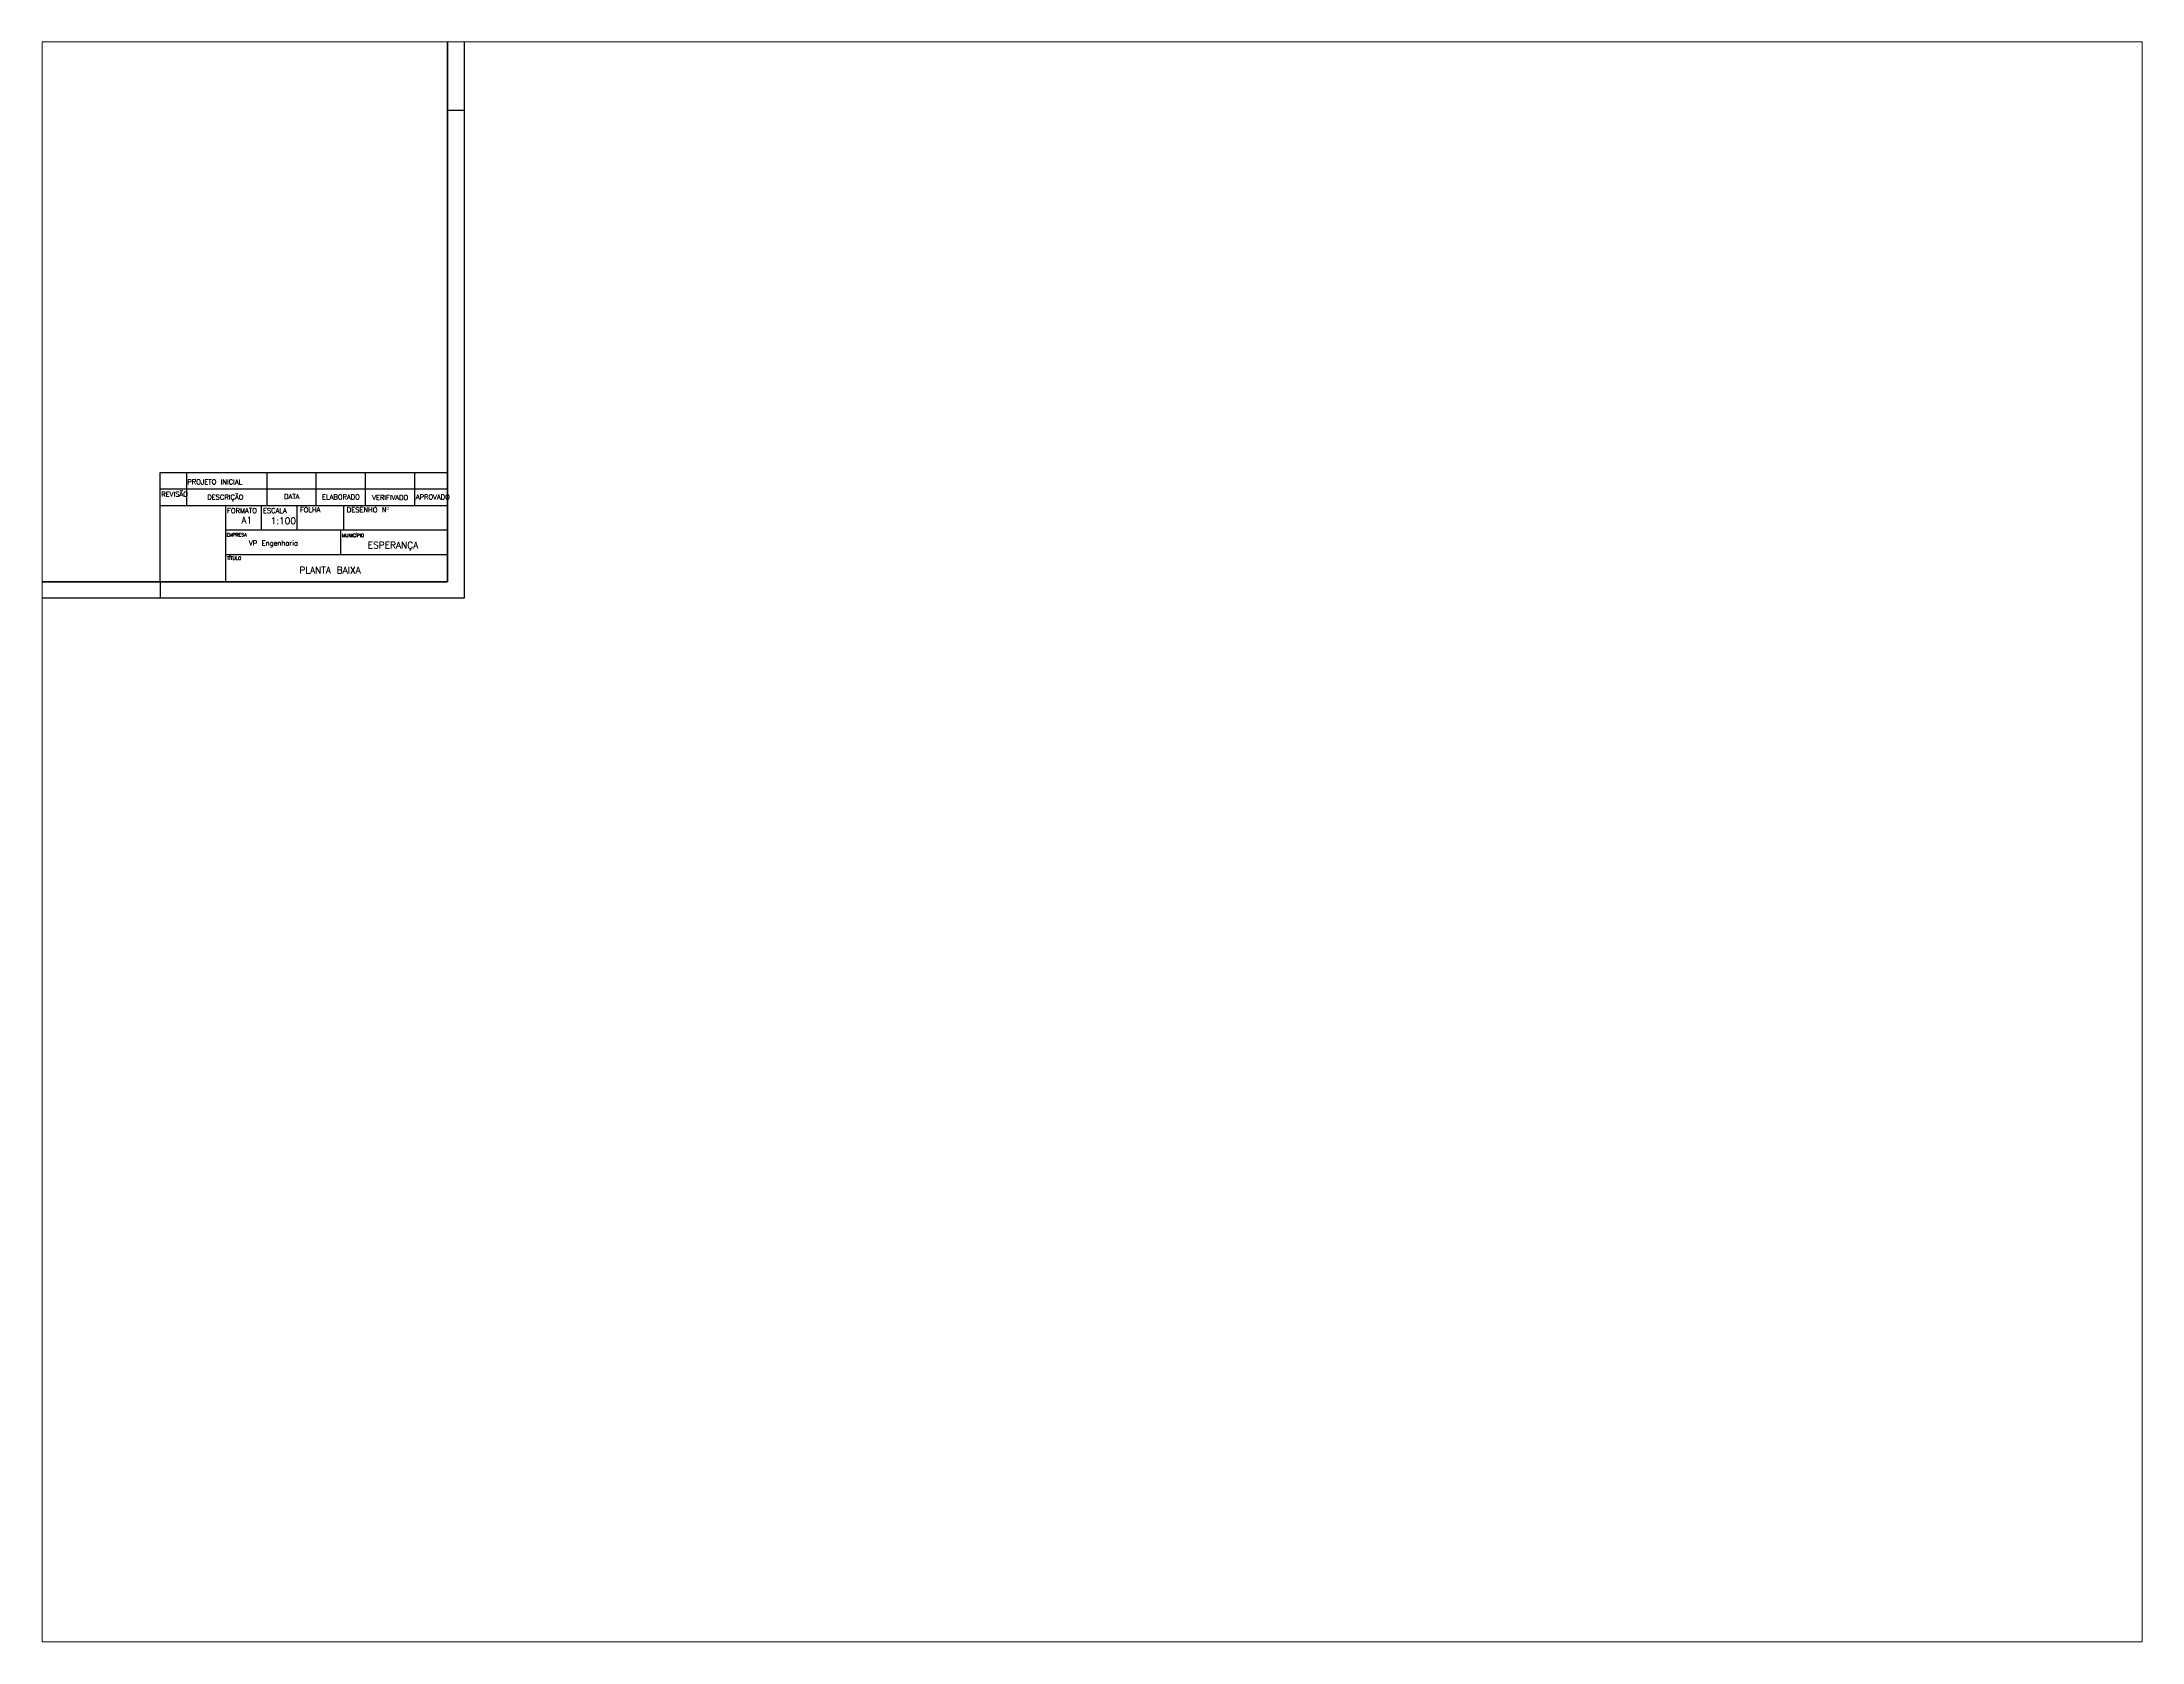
# Paper-space layout 'Layout1' of a CAD drawing. Extents: x 1.05 to 9.45, y 0.8 to 7.2.
# The model-space entities are those that its viewports show. They can reach past a viewport. Long polylines and large blocks are cut down to what shows.
import ezdxf

# ---------------------------------------------------------------- set-up
doc = ezdxf.new("R2010")
doc.units = 0
doc.header["$MEASUREMENT"] = 0
doc.styles.get("Standard").update_dxf_attribs({"font": 'txt.shx', "height": 0.4})

msp = doc.modelspace()

# ---------------------------------------------------------------- linework, layer by layer
for p, q in [((248.3, 1023.6), (248.3, 429.6)), ((248.3, 726.6), (238.3, 726.6)), ((63.3, 439.6), (63.3, 506.2)), ((63.3, 506.2), (238.3, 506.2)), ((79.4, 486.3), (79.4, 506.3)), ((128.3, 486.2), (128.3, 506.2)), ((158.3, 486.2), (158.3, 506.2)), ((188.3, 486.2), (188.3, 506.2)), ((218.3, 486.2), (218.3, 506.2)), ((63.3, 496.2), (238.3, 496.2)), ((63.3, 486.2), (238.3, 486.2)), ((103.3, 439.6), (103.3, 486.2)), ((124.9, 471.2), (124.9, 486.2)), ((146.6, 471.2), (146.6, 486.2)), ((175.1, 471.2), (175.1, 486.2)), ((103.3, 471.2), (238.3, 471.2)), ((173.3, 456.2), (173.3, 471.2)), ((103.3, 456.2), (238.3, 456.2)), ((63.3, 439.6), (63.3, 429.6)), ((248.3, 429.6), (-592.7, 429.6))]:
    msp.add_line(p, q)
at = {"lineweight": 100}
for p, q in [((238.3, 1013.6), (238.3, 439.6)), ((238.3, 439.6), (-572.7, 439.6))]:
    msp.add_line(p, q, dxfattribs=at)

# ---------------------------------------------------------------- texts
at = {"attachment_point": 1}
for s, width, gutter_width, insert, char_height in [('PROJETO INICIAL', 48.536, 12.5, (79.8, 502), 3), ('REVISÃO', 12.418, 12.5, (63.9, 494.5), 3), ('DESCRIÇÃO', 34.402, 12.5, (91.9, 492.7), 3), ('DATA', 23.601, 12.5, (138.7, 493.1), 3), ('ELABORADO', 24.94, 12.5, (161.8, 492.8), 3), ('VERIFIVADO', 26.119, 12.5, (192.3, 492.5), 3), ('APROVADO', 18.88, 12.5, (218.9, 492.8), 3), ('FORMATO', 15, 12.5, (104, 484.5), 3), ('A1', 9.007, 5, (112.7, 479.2), 4), ('ESCALA', 11.126, 5, (125.8, 484.5), 3), ('1:100', 9.272, 12.5, (130.5, 478.8), 4), ('FOLHA', 11.601, 12.5, (148.3, 485), 3), ('DESENHO Nº', 40.402, 12.5, (176.9, 485), 3), ('EMPRESA', 36.135, 12.5, (103.7, 469.3), 2), ('MUNICÍPIO', 42.891, 12.5, (174, 468.9), 2), ('ESPERANÇA', 39.047, 12.5, (189.7, 464), 4), ('TÍTULO', 41.904, 12.5, (103.9, 455), 2), ('PLANTA BAIXA', 86.369, 12.5, (148, 448.8), 4)]:
    msp.add_mtext_dynamic_manual_height_columns(s, width=width, gutter_width=gutter_width, heights=[0], dxfattribs=dict(at, insert=insert, char_height=char_height))
at = {"linetype": 'ByBlock', "insert": (117.3, 464.7), "char_height": 3, "attachment_point": 1}
msp.add_mtext_dynamic_manual_height_columns('VP Engenharia', width=49.896, gutter_width=2, heights=[0], dxfattribs=at)

psp = doc.layouts.get("Layout1")

# ---------------------------------------------------------------- viewports
at = {"layer": '0', "linetype": 'ByBlock'}
psp.add_viewport(center=(5.25, 4), size=(8.4, 6.4), view_center_point=(630.7217, 281.1819), view_height=974.415009, dxfattribs=at)

doc.saveas('drawing.dxf')
